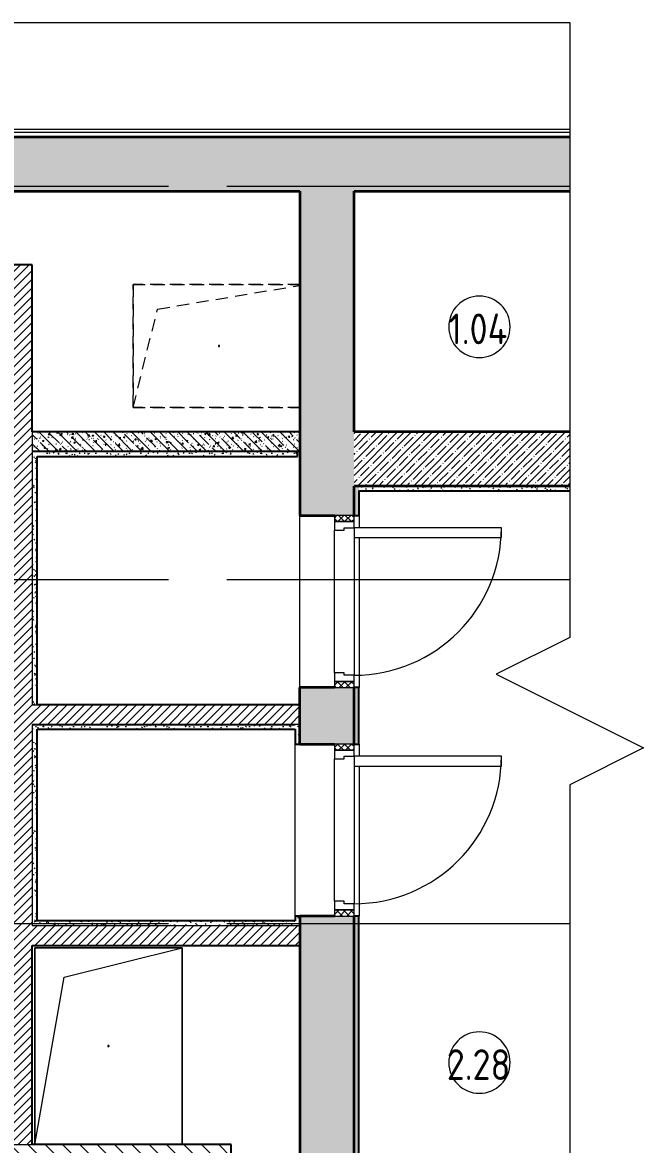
# Model space of a CAD drawing. Header units: millimetres. Extents: x 11693 to 241752, y -8553 to 29926.
# Drawn here: x 18860 to 21389, y 11100 to 15667 of the extents above; entities that cross this region are included whole.
import ezdxf

# ---------------------------------------------------------------- set-up
doc = ezdxf.new("R2010")
doc.units = ezdxf.units.MM
doc.linetypes.add('200_ШТРИХ__ш1_п0_6_', pattern=[80, 50, -30])
doc.linetypes.add('Осевая', pattern=[1587.5, 317.5, -238.125, 793.75, -238.125])
for name, color, linetype, lineweight in [('A-AREA-IDEN', 7, 'Continuous', 9), ('A-DETL-GENF', 7, 'Continuous', 9), ('A-DETL-MBND', 7, '200_ШТРИХ__ш1_п0_6_', 9), ('A-DOOR', 7, 'Continuous', 9), ('A-DOOR-1', 7, 'Continuous', 15), ('A-DOOR-FRAM', 7, 'Continuous', 15), ('A-DOOR-FRAM-1', 7, 'Continuous', 9), ('A-GENM', 7, 'Continuous', 9), ('A-WALL-2', 7, 'Continuous', 9), ('I-WALL', 7, 'Continuous', 9), ('Оси', 7, 'Continuous', 9), ('Оси-2', 7, 'Осевая', 9)]:
    doc.layers.add(name, color=color, linetype=linetype, lineweight=lineweight)
for name, color, linetype, lineweight, true_color in [('A-WALL-1', 7, 'Continuous', 25, 0x3c3c3c), ('A-WALL-3', 7, 'Continuous', 35, 0x3c3c3c), ('A-WALL-FNSH-1', 7, 'Continuous', 15, 0x3c3c3c)]:
    doc.layers.add(name, color=color, linetype=linetype, lineweight=lineweight, true_color=true_color)
doc.styles.add('GOST Common', font='GOST_Common.ttf', dxfattribs={"width": 0.9, "height": 125})
pattern_1 = [(45, (0, 0), (-17.67767, 17.67767), [])]
pattern_2 = [(45, (0, 0), (-28.51196, 28.51196), []), (45, (28.51, 0), (-28.51196, 28.51196), [50.403, -10.081, 1.676, -8.404])]
pattern_3 = [(0, (0, 0), (60.96, 15.24), [5.029, -40.691, 5.029, -40.691, -243.84]), (0, (0, 0), (60.96, 15.24), [-91.44, 5.029, -86.411, 5.029, -40.691, -106.68]), (0, (0, 0), (60.96, 15.24), [-228.6, 5.029, -25.451, 5.029, -71.171]), (120, (22.86, 7.62), (-43.678227, 45.172909), [5.029, -40.691, 5.029, -40.691, -243.84]), (120, (22.86, 7.62), (-43.678227, 45.172909), [-91.44, 5.029, -86.411, 5.029, -40.691, -106.68]), (120, (22.86, 7.62), (-43.678227, 45.172909), [-228.6, 5.029, -25.451, 5.029, -71.171]), (240, (30.48, 38.1), (-17.281773, -60.412909), [5.029, -40.691, 5.029, -40.691, -243.84]), (240, (30.48, 38.1), (-17.281773, -60.412909), [-91.44, 5.029, -86.411, 5.029, -40.691, -106.68]), (240, (30.48, 38.1), (-17.281773, -60.412909), [-228.6, 5.029, -25.451, 5.029, -71.171])]

# ---------------------------------------------------------------- blocks, each defined once
blk = doc.blocks.new('110_Дверь_СКБ_1Ст - д-18 _п_ 700x2100h_Технический шкаф ЭОМ и СС-32102833-Фрагмент 2_2')
at = {"layer": 'A-DOOR'}
h = blk.add_hatch(dxfattribs=at)
h.set_pattern_fill('FP_7', color=256, style=0, pattern_type=2)
h.set_pattern_definition([(135, (1951.41, 174.685), (-14.14214, -14.14214), []), (225, (1951.41, 174.685), (14.14214, -14.14214), [])])
h.paths.add_polyline_path([(362.5, 110), (337.5, 110), (337.5, 30), (362.5, 30)])
at = {"layer": 'A-DOOR-FRAM-1'}
h = blk.add_hatch(dxfattribs=at)
h.set_pattern_fill('FP_8', color=256, style=0, pattern_type=2)
h.set_pattern_definition([(45, (-171.384, 174.685), (-14.1421, 14.1421), []), (135, (-171.384, 174.685), (-14.1421, -14.1421), [])])
h.paths.add_polyline_path([(-312.5, 110), (-337.5, 110), (-337.5, 30), (-312.5, 30)])
at = {"layer": 'A-DOOR'}
blk.add_arc((-287.5, 110), 600, 360, 90, dxfattribs=at)
at = {"layer": 'A-DOOR-1'}
for p, q in [((-287.5, 710), (-287.5, 110)), ((-247.5, 710), (-287.5, 710)), ((-247.5, 110), (-247.5, 710)), ((-287.5, 110), (-247.5, 110))]:
    blk.add_line(p, q, dxfattribs=at)
at = {"layer": 'A-DOOR-FRAM'}
for p, q in [((-312.5, 110), (-337.5, 110)), ((-337.5, 110), (-337.5, 30)), ((-287.5, 110), (-312.5, 110)), ((-312.5, 110), (-312.5, 30)), ((-312.5, 30), (-312.5, 110)), ((-287.5, 70), (-287.5, 110)), ((312.5, 110), (312.5, 70)), ((337.5, 110), (312.5, 110)), ((337.5, 30), (337.5, 110)), ((362.5, 110), (337.5, 110)), ((337.5, 110), (337.5, 30)), ((362.5, 30), (362.5, 110)), ((-277.5, 70), (-287.5, 70)), ((-277.5, 30), (-277.5, 70)), ((312.5, 70), (302.5, 70)), ((302.5, 70), (302.5, 30)), ((-337.5, 30), (-312.5, 30)), ((-312.5, 30), (-277.5, 30)), ((302.5, 30), (337.5, 30)), ((337.5, 30), (362.5, 30))]:
    blk.add_line(p, q, dxfattribs=at)
at = {"layer": 'A-DOOR-FRAM-1'}
for p, q in [((-247.5, 110), (312.5, 110)), ((302.5, 30), (-277.5, 30))]:
    blk.add_line(p, q, dxfattribs=at)
blk = doc.blocks.new('GM_Отверстие прямоугольное _в плите_ - Отверстие-21980211-Фрагмент 2_2')
at = {"layer": 'A-GENM'}
for p, q in [((-300, -400), (-300, 400)), ((-300, 400), (300, 400)), ((300, 400), (-300, 400)), ((-300, 400), (-300, -400)), ((-180, 280), (300, 400)), ((300, 400), (300, -400)), ((300, -400), (300, 400)), ((-300, -400), (-180, 280)), ((300, -400), (-300, -400)), ((-300, -400), (300, -400))]:
    blk.add_line(p, q, dxfattribs=at)
for start, end in [(360, 180), (180, 360)]:
    blk.add_arc((0, 0), 2.5, start, end, dxfattribs=at)
blk = doc.blocks.new('GM_Отверстие прямоугольное _в плите_ - Отверстие-21979773-Фрагмент 2_2')
at = {"layer": 'A-DETL-MBND'}
for p, q in [((-350, -250), (-350, 250)), ((-350, 250), (329.7, 250)), ((329.7, 250), (-350, 250)), ((-350, 250), (-350, -250)), ((-250, 150), (329.7, 246.6)), ((-350, -250), (-250, 150)), ((329.7, -250), (-350, -250)), ((-350, -250), (329.7, -250))]:
    blk.add_line(p, q, dxfattribs=at)
for start, end in [(360, 180), (180, 360)]:
    blk.add_arc((0, 0), 2.5, start, end, dxfattribs=at)
blk = doc.blocks.new('DET_L_Линия разрыва - М100-30974864-Фрагмент 2_2')
at = {"layer": 'A-DETL-GENF'}
for p, q in [((2652.7, -300), (2952.7, 300)), ((2952.7, 300), (3102.7, 0)), ((0, 0), (2502.7, 0)), ((2502.7, 0), (2652.7, -300)), ((3102.7, 0), (5605.4, 0))]:
    blk.add_line(p, q, dxfattribs=at)
blk = doc.blocks.new('DET_L_Линия разрыва - М100-30911368-Фрагмент 2_2')
at = {"layer": 'A-DETL-GENF'}
blk.add_line((3609.31143, 0), (0, 0), dxfattribs=at)
blk = doc.blocks.new('Марка_Помещения - Номер-25198446-Фрагмент 2_2')
at = {"layer": 'A-AREA-IDEN'}
for start, end in [(360, 180), (180, 360)]:
    blk.add_arc((0, 0), 2.5, start, end, dxfattribs=at)

msp = doc.modelspace()

# ---------------------------------------------------------------- hatches: boundary and pattern name
at = {"layer": 'I-WALL'}
h = msp.add_hatch(dxfattribs=at)
h.set_pattern_fill('FP_4', color=256, style=0, pattern_type=2)
h.set_pattern_definition(pattern_2)
h.paths.add_polyline_path([(21089, 14980), (21089, 15200), (18710.3, 15200), (18710.3, 14980), (20210, 14980)])
h.paths.add_polyline_path([(18110.3, 14980), (18110.3, 15200), (14320, 15200), (14320, 14980), (18090.3, 14980)])
h = msp.add_hatch(dxfattribs=at)
h.set_pattern_fill('FP_4', color=256, style=0, pattern_type=2)
h.set_pattern_definition(pattern_2)
h.paths.add_polyline_path([(19990, 10890), (20210, 10890), (20210, 12030), (19990, 12030), (19990, 11389.9)])
h.paths.add_polyline_path([(20130, 12730), (20210, 12730), (20210, 12960), (19990, 12960), (19990, 12730)])
h.paths.add_polyline_path([(20210, 13660), (20210, 14980), (19990, 14980), (19990, 13660), (20130, 13660)])
h = msp.add_hatch(dxfattribs=at)
h.set_pattern_fill('FP_5', color=256, style=0, pattern_type=2)
h.set_pattern_definition(pattern_1)
h.paths.add_polyline_path([(18710.3, 14600), (18900, 14600), (18900, 14680), (18710.3, 14680), (18710.3, 14669.4)])
h = msp.add_hatch(dxfattribs=at)
h.set_pattern_fill('FP_5', color=256, style=0, pattern_type=2)
h.set_pattern_definition(pattern_1)
h.paths.add_polyline_path([(18900, 11100), (18900, 14600), (18820, 14600), (18820, 11100)])
h = msp.add_hatch(dxfattribs=at)
h.set_pattern_fill('FP_6', color=256, style=0, pattern_type=2)
h.set_pattern_definition([(135, (0, 0), (-37.71708, -37.71708), [53.34, -8.89, 1.778, -8.89]), (135, (0, 37.694), (-37.71708, -37.71708), []), (50, (0, 0), (63.7639, -5.57885), [6.667, -73.342]), (355, (0, 0), (-12.33488, 66.86951), [5.334, -58.674]), (100.451, (5.314, -0.465), (51.43036, 61.29098), [5.667, -62.332]), (46.184, (0, 17.78), (94.87722, -14.71484), [10.001, -110.014]), (96.636, (7.91, 16.55), (83.09115, 86.5993), [8.5, -93.497]), (351.184, (0, 17.78), (83.09204, 86.5993), [8.001, -88.011]), (21, (8.89, 13.335), (53.06449, -35.79273), [6.667, -73.342]), (326, (8.89, 13.335), (21.63066, 64.46546), [5.334, -58.674]), (71.451, (13.31, 10.35), (74.69646, 28.67237), [5.667, -62.332]), (37.5, (0, 0), (1.080413, 29.59427), [1.676, -56.286, 1.676, -57.887, -58.896]), (37.5, (0, 0), (1.080413, 29.59427), [-117.526, 1.676, -57.22]), (7.5, (0, 0), (23.386368, 35.063507), [1.676, -32.283, 1.676, -54.953, -22.447]), (7.5, (0, 0), (23.386368, 35.063507), [-90.589, 1.676, -20.771]), (327.5, (-19.825, 0), (47.456567, -2.005468), [1.676, -20.549, 1.676, -67.666, -92.011]), (327.5, (-19.825, 0), (47.456567, -2.005468), [-91.567, 1.676, -90.335]), (317.5, (-28.715, 0), (51.84495, 8.89904), [1.676, -27.216, 1.676, -44.374, -65.341]), (317.5, (-28.715, 0), (51.84495, 8.89904), [-74.943, 1.676, -63.665])])
h.paths.add_polyline_path([(19990, 13920), (19990, 14000), (18900, 14000), (18900, 13920), (19377.4, 13920)])
h = msp.add_hatch(dxfattribs=at)
h.set_pattern_fill('FP_4', color=256, style=0, pattern_type=2)
h.set_pattern_definition(pattern_2)
h.paths.add_polyline_path([(20210, 13780), (21089, 13780), (21089, 14000), (20210, 14000)])
h = msp.add_hatch(dxfattribs=at)
h.set_pattern_fill('FP_10', color=256, style=0, pattern_type=2)
h.set_pattern_definition(pattern_3)
h.paths.add_polyline_path([(19980, 13900), (19980, 13920), (18900, 13920), (18900, 13900), (19377.4, 13900)])
h = msp.add_hatch(dxfattribs=at)
h.set_pattern_fill('FP_10', color=256, style=0, pattern_type=2)
h.set_pattern_definition(pattern_3)
h.paths.add_polyline_path([(18920, 12890), (18920, 13900), (18900, 13900), (18900, 12890)])
h = msp.add_hatch(dxfattribs=at)
h.set_pattern_fill('FP_10', color=256, style=0, pattern_type=2)
h.set_pattern_definition(pattern_3)
h.paths.add_polyline_path([(20210, 10880), (20230, 10880), (20230, 12030), (20210, 12030), (20210, 10890)])
h.paths.add_polyline_path([(20230, 12730), (20230, 12960), (20210, 12960), (20210, 12730)])
h.paths.add_polyline_path([(20210, 13660), (20230, 13660), (20230, 13780), (20210, 13780)])
h = msp.add_hatch(dxfattribs=at)
h.set_pattern_fill('FP_10', color=256, style=0, pattern_type=2)
h.set_pattern_definition(pattern_3)
h.paths.add_polyline_path([(21089, 13760), (21089, 13780), (20230, 13780), (20230, 13760), (21061.2, 13760)])
h = msp.add_hatch(dxfattribs=at)
h.set_pattern_fill('FP_5', color=256, style=0, pattern_type=2)
h.set_pattern_definition(pattern_1)
h.paths.add_polyline_path([(19970, 12810), (19990, 12810), (19990, 12890), (18900, 12890), (18900, 12810), (19377.4, 12810)])
h = msp.add_hatch(dxfattribs=at)
h.set_pattern_fill('FP_10', color=256, style=0, pattern_type=2)
h.set_pattern_definition(pattern_3)
h.paths.add_polyline_path([(19970, 12790), (19970, 12810), (18900, 12810), (18900, 12790), (19377.4, 12790)])
h = msp.add_hatch(dxfattribs=at)
h.set_pattern_fill('FP_10', color=256, style=0, pattern_type=2)
h.set_pattern_definition(pattern_3)
h.paths.add_polyline_path([(18920, 11990), (18920, 12790), (18900, 12790), (18900, 11990)])
h = msp.add_hatch(dxfattribs=at)
h.set_pattern_fill('FP_10', color=256, style=0, pattern_type=2)
h.set_pattern_definition(pattern_3)
h.paths.add_polyline_path([(19990, 11990), (19990, 12030), (19970, 12030), (19970, 11990)])
h.paths.add_polyline_path([(19990, 12730), (19990, 12810), (19970, 12810), (19970, 12730)])
h = msp.add_hatch(dxfattribs=at)
h.set_pattern_fill('FP_5', color=256, style=0, pattern_type=2)
h.set_pattern_definition(pattern_1)
h.paths.add_polyline_path([(18900, 11910), (19990, 11910), (19990, 11990), (18900, 11990)])
h = msp.add_hatch(dxfattribs=at)
h.set_pattern_fill('FP_10', color=256, style=0, pattern_type=2)
h.set_pattern_definition(pattern_3)
h.paths.add_polyline_path([(19970, 11990), (19970, 12010), (18920, 12010), (18920, 11990), (19377.4, 11990)])
h = msp.add_hatch(dxfattribs=at)
h.set_pattern_fill('FP_1', color=256, style=0, pattern_type=2)
h.set_pattern_definition([(135, (0, 0), (-35.35534, -35.35534), [])])
h.paths.add_polyline_path([(19710, 10900), (19710, 11100), (16985, 11100), (16985, 10900), (19377.4, 10900)])
h.paths.add_polyline_path([(15505, 10900), (15885, 10900), (15885, 11100), (15505, 11100)])
h.paths.add_polyline_path([(14405, 10900), (14405, 11100), (13810, 11100), (13810, 10900), (14375, 10900)])

# ---------------------------------------------------------------- linework, layer by layer
at = {"layer": 'A-WALL-1'}
for p, q in [((18900, 14680), (18710.3, 14680)), ((18900, 14000), (18900, 14680)), ((19990, 14000), (18900, 14000)), ((19990, 13920), (18900, 13920)), ((18920, 13900), (19980, 13900)), ((18920, 12890), (18920, 13900)), ((19980, 13900), (19980, 13920)), ((20230, 13760), (21089, 13760)), ((20230, 13760), (20230, 13660)), ((20210, 13660), (20230, 13660)), ((20230, 12960), (20210, 12960)), ((20230, 12730), (20230, 12960)), ((19990, 12890), (18920, 12890)), ((18900, 12810), (19970, 12810)), ((18920, 12790), (19970, 12790)), ((18920, 12010), (18920, 12790)), ((19970, 12790), (19970, 12730)), ((19970, 12730), (19990, 12730)), ((20210, 12730), (20230, 12730)), ((19970, 12030), (19970, 12010)), ((19990, 12030), (19970, 12030)), ((20230, 12030), (20210, 12030)), ((20230, 10880), (20230, 12030)), ((19970, 12010), (18920, 12010)), ((18900, 11100), (18900, 11910)), ((18900, 11910), (19990, 11910)), ((19710, 11100), (18900, 11100)), ((19710, 10900), (19710, 11100))]:
    msp.add_line(p, q, dxfattribs=at)
at = {"layer": 'A-WALL-2'}
for p, q in [((18900, 14000), (18900, 12890)), ((18900, 12890), (18920, 12890)), ((18900, 12810), (18900, 11990)), ((19990, 12810), (19970, 12810)), ((19990, 11990), (18900, 11990)), ((18820, 11100), (18900, 11100))]:
    msp.add_line(p, q, dxfattribs=at)
at = {"layer": 'A-WALL-3'}
for p, q in [((21089, 15200), (18710.3, 15200)), ((18710.3, 14980), (19990, 14980)), ((19990, 14980), (19990, 13660)), ((20210, 14980), (21089, 14980)), ((20210, 14000), (20210, 14980)), ((21089, 14000), (20210, 14000)), ((20210, 13660), (20210, 13780)), ((21089, 13780), (20210, 13780)), ((19990, 13660), (20130, 13660)), ((20130, 12960), (19990, 12960)), ((19990, 12730), (19990, 12960)), ((20210, 12730), (20210, 12960)), ((19990, 12730), (20130, 12730)), ((20130, 12030), (19990, 12030)), ((19990, 12030), (19990, 10890)), ((20210, 10890), (20210, 12030))]:
    msp.add_line(p, q, dxfattribs=at)
at = {"layer": 'A-WALL-FNSH-1'}
for p, q in [((13690, 15220), (21089, 15220)), ((21089, 15231), (13931.3, 15231)), ((20231, 13759), (21089, 13759)), ((20231, 13660), (20231, 13759)), ((20230, 13660), (20231, 13660)), ((20231, 12960), (20230, 12960)), ((20231, 12730), (20231, 12960)), ((20230, 12730), (20231, 12730)), ((20231, 12030), (20230, 12030)), ((20231, 10880), (20231, 12030))]:
    msp.add_line(p, q, dxfattribs=at)
at = {"layer": 'I-WALL'}
for p, q in [((19990, 12960), (19990, 13660)), ((20231, 13660), (20231, 13610)), ((20231, 13570), (20231, 12960)), ((19970, 12030), (19970, 12730)), ((20231, 12730), (20231, 12680)), ((20231, 12640), (20231, 12030))]:
    msp.add_line(p, q, dxfattribs=at)
at = {"layer": 'Оси'}
for p, q in [((19839, 15000), (21089, 15000)), ((19839, 13400), (21089, 13400)), ((19839, 12000), (21089, 12000))]:
    msp.add_line(p, q, dxfattribs=at)
at = {"layer": 'Оси-2'}
for p, q in [((13342.9, 15000), (19839, 15000)), ((13342.9, 13400), (19839, 13400)), ((13342.9, 12000), (19839, 12000))]:
    msp.add_line(p, q, dxfattribs=at)

# ---------------------------------------------------------------- block references
at = {"layer": 'A-AREA-IDEN', "xscale": 49.99999999999998, "yscale": 49.99999999999998, "zscale": 49.99999999999998}
for p in [(20720.6, 14427.8), (20720.6, 11433.5)]:
    msp.add_blockref('Марка_Помещения - Номер-25198446-Фрагмент 2_2', p, dxfattribs=at)
at = {"layer": 'A-DETL-GENF'}
for name, rotation in [('DET_L_Линия разрыва - М100-30911368-Фрагмент 2_2', 180), ('DET_L_Линия разрыва - М100-30974864-Фрагмент 2_2', 269.9999999999999)]:
    msp.add_blockref(name, (21089, 15666.6), dxfattribs=dict(at, rotation=rotation))
at = {"layer": 'A-DETL-MBND'}
msp.add_blockref('GM_Отверстие прямоугольное _в плите_ - Отверстие-21979773-Фрагмент 2_2', (19660.3, 14350), dxfattribs=at)
at = {"layer": 'A-DOOR', "rotation": 269.9999999999999}
for p in [(20100, 13322.5), (20100, 12392.5)]:
    msp.add_blockref('110_Дверь_СКБ_1Ст - д-18 _п_ 700x2100h_Технический шкаф ЭОМ и СС-32102833-Фрагмент 2_2', p, dxfattribs=at)
at = {"layer": 'A-GENM'}
msp.add_blockref('GM_Отверстие прямоугольное _в плите_ - Отверстие-21980211-Фрагмент 2_2', (19210, 11500.7), dxfattribs=at)

# ---------------------------------------------------------------- texts
at = {"layer": 'A-AREA-IDEN', "char_height": 125, "attachment_point": 1, "style": 'GOST Common'}
for s, insert, width in [('1.04', (20595.1, 14482), 313.861), ('2.28', (20587.7, 11487.8), 331.899)]:
    msp.add_mtext(s, dxfattribs=dict(at, insert=insert, width=width))

doc.saveas('drawing.dxf')
